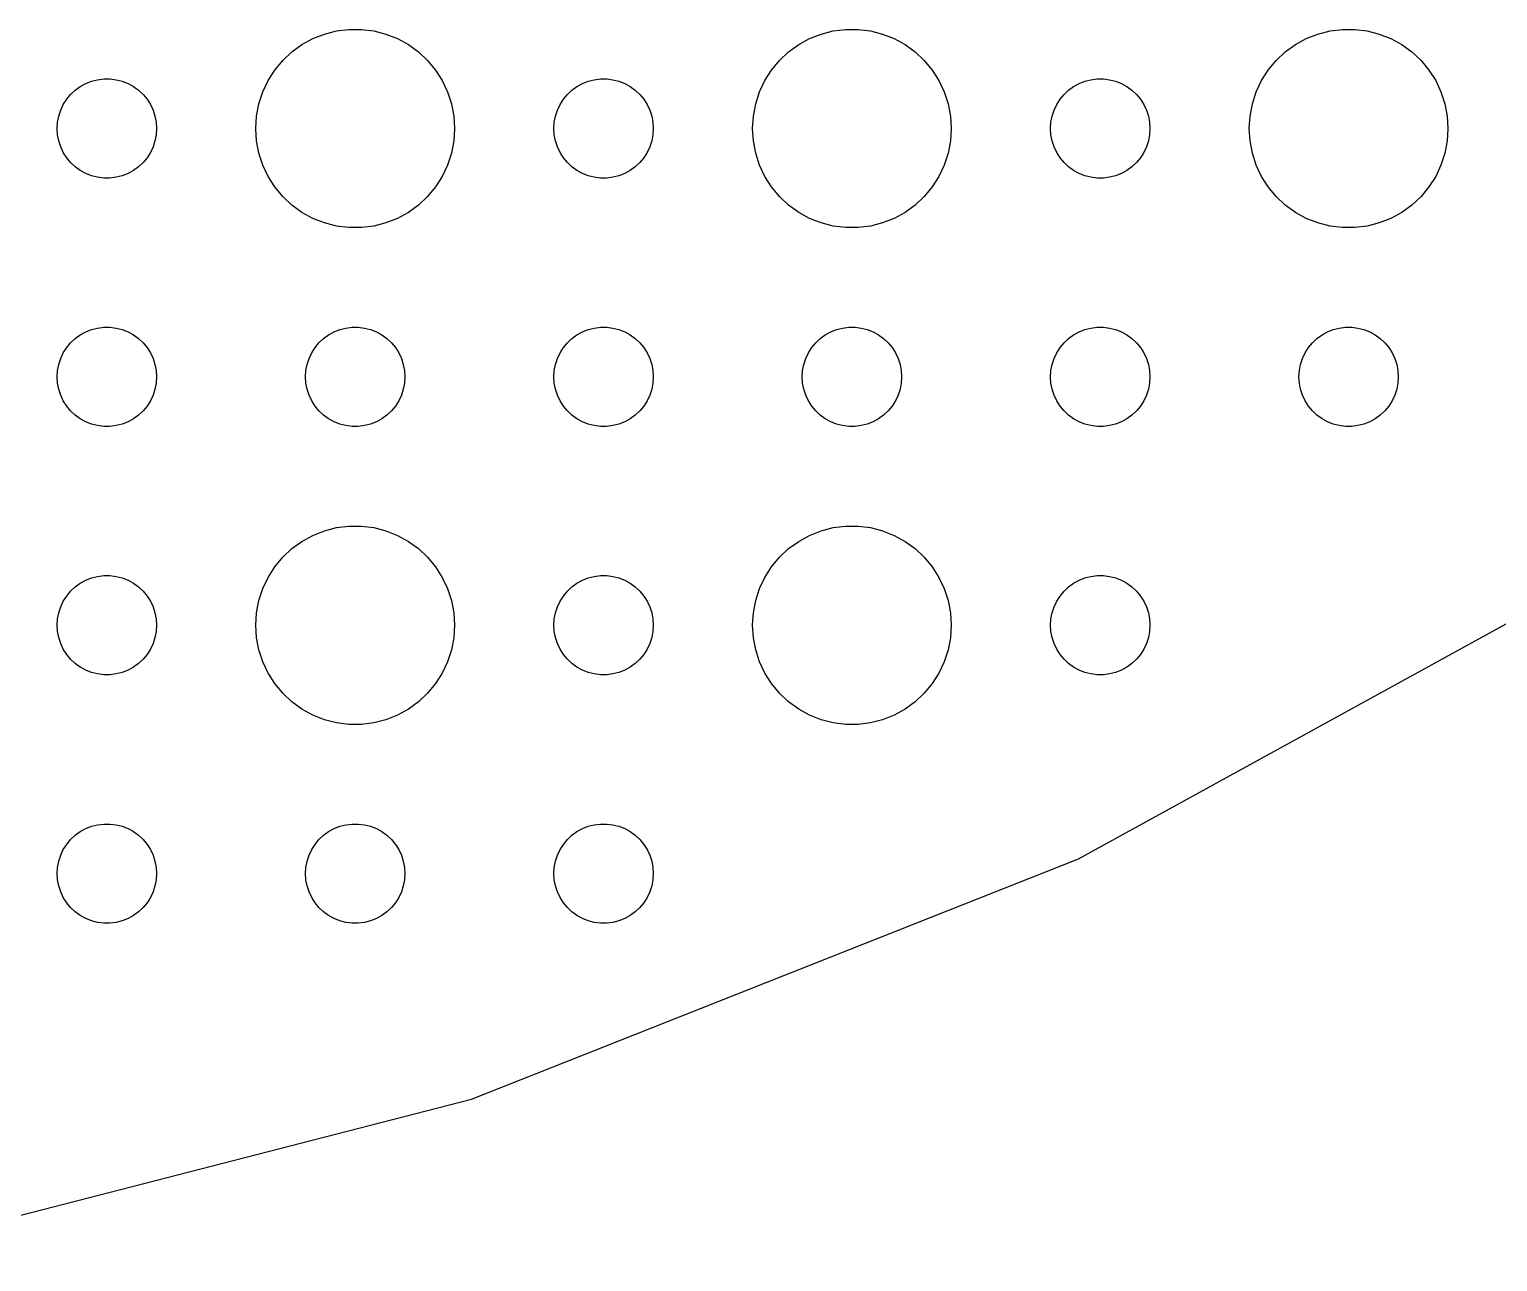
# Model space of a CAD drawing. Header units: metres. Extents: x -157 to 157, y -157 to 157.
# Drawn here: x 35.16 to 79.5, y -154.22 to -117.01 of the extents above; entities that cross this region are included whole.
import ezdxf

# ---------------------------------------------------------------- set-up
doc = ezdxf.new("R2010")
doc.units = ezdxf.units.M

msp = doc.modelspace()

# ---------------------------------------------------------------- linework, layer by layer
for p, q in [((44.0729, -117.147), (44.4379, -117.053)), ((44.4379, -117.053), (44.8116, -117.006)), ((44.8116, -117.006), (45.1884, -117.006)), ((45.1884, -117.006), (45.5621, -117.053)), ((45.5621, -117.053), (45.927, -117.147)), ((59.0729, -117.147), (59.4379, -117.053)), ((59.4379, -117.053), (59.8116, -117.006)), ((59.8116, -117.006), (60.1884, -117.006)), ((60.1884, -117.006), (60.5621, -117.053)), ((60.5621, -117.053), (60.927, -117.147)), ((74.073, -117.147), (74.4379, -117.053)), ((74.4379, -117.053), (74.8116, -117.006)), ((74.8116, -117.006), (75.1884, -117.006)), ((75.1884, -117.006), (75.5621, -117.053)), ((75.5621, -117.053), (75.927, -117.147)), ((43.0877, -117.688), (43.3925, -117.467)), ((43.3925, -117.467), (43.7227, -117.286)), ((43.7227, -117.286), (44.0729, -117.147)), ((45.927, -117.147), (46.2773, -117.286)), ((46.2773, -117.286), (46.6075, -117.467)), ((46.6075, -117.467), (46.9123, -117.688)), ((58.0877, -117.688), (58.3925, -117.467)), ((58.3925, -117.467), (58.7227, -117.286)), ((58.7227, -117.286), (59.0729, -117.147)), ((60.927, -117.147), (61.2773, -117.286)), ((61.2773, -117.286), (61.6075, -117.467)), ((61.6075, -117.467), (61.9123, -117.688)), ((73.0877, -117.688), (73.3925, -117.467)), ((73.3925, -117.467), (73.7227, -117.286)), ((73.7227, -117.286), (74.073, -117.147)), ((75.927, -117.147), (76.2773, -117.286)), ((76.2773, -117.286), (76.6075, -117.467)), ((76.6075, -117.467), (76.9123, -117.688)), ((42.8131, -117.946), (43.0877, -117.688)), ((46.9123, -117.688), (47.1869, -117.946)), ((57.8131, -117.946), (58.0877, -117.688)), ((61.9123, -117.688), (62.1869, -117.946)), ((72.8131, -117.946), (73.0877, -117.688)), ((76.9123, -117.688), (77.1869, -117.946)), ((42.3711, -118.555), (42.5729, -118.237)), ((42.5729, -118.237), (42.8131, -117.946)), ((47.1869, -117.946), (47.427, -118.237)), ((47.427, -118.237), (47.6289, -118.555)), ((57.3711, -118.555), (57.5729, -118.237)), ((57.5729, -118.237), (57.8131, -117.946)), ((62.1869, -117.946), (62.427, -118.237)), ((62.427, -118.237), (62.6289, -118.555)), ((72.3711, -118.555), (72.573, -118.237)), ((72.573, -118.237), (72.8131, -117.946)), ((77.1869, -117.946), (77.427, -118.237)), ((77.427, -118.237), (77.6289, -118.555)), ((36.5439, -118.844), (36.6963, -118.734)), ((36.6963, -118.734), (36.8613, -118.643)), ((36.8613, -118.643), (37.0365, -118.573)), ((37.0365, -118.573), (37.2189, -118.527)), ((37.2189, -118.527), (37.4058, -118.503)), ((37.4058, -118.503), (37.5942, -118.503)), ((37.5942, -118.503), (37.7811, -118.527)), ((37.7811, -118.527), (37.9635, -118.573)), ((37.9635, -118.573), (38.1387, -118.643)), ((38.1387, -118.643), (38.3037, -118.734)), ((38.3037, -118.734), (38.4561, -118.844)), ((42.2107, -118.896), (42.3711, -118.555)), ((47.6289, -118.555), (47.7893, -118.896)), ((51.5439, -118.844), (51.6963, -118.734)), ((51.6963, -118.734), (51.8613, -118.643)), ((51.8613, -118.643), (52.0365, -118.573)), ((52.0365, -118.573), (52.2189, -118.527)), ((52.2189, -118.527), (52.4058, -118.503)), ((52.4058, -118.503), (52.5942, -118.503)), ((52.5942, -118.503), (52.7811, -118.527)), ((52.7811, -118.527), (52.9635, -118.573)), ((52.9635, -118.573), (53.1387, -118.643)), ((53.1387, -118.643), (53.3037, -118.734)), ((53.3037, -118.734), (53.4561, -118.844)), ((57.2107, -118.896), (57.3711, -118.555)), ((62.6289, -118.555), (62.7893, -118.896)), ((66.5439, -118.844), (66.6963, -118.734)), ((66.6963, -118.734), (66.8613, -118.643)), ((66.8613, -118.643), (67.0365, -118.573)), ((67.0365, -118.573), (67.2189, -118.527)), ((67.2189, -118.527), (67.4058, -118.503)), ((67.4058, -118.503), (67.5942, -118.503)), ((67.5942, -118.503), (67.7811, -118.527)), ((67.7811, -118.527), (67.9635, -118.573)), ((67.9635, -118.573), (68.1387, -118.643)), ((68.1387, -118.643), (68.3037, -118.734)), ((68.3037, -118.734), (68.4561, -118.844)), ((72.2107, -118.896), (72.3711, -118.555)), ((77.6289, -118.555), (77.7893, -118.896)), ((36.1855, -119.277), (36.2865, -119.118)), ((36.2865, -119.118), (36.4065, -118.973)), ((36.4065, -118.973), (36.5439, -118.844)), ((38.4561, -118.844), (38.5934, -118.973)), ((38.5934, -118.973), (38.7135, -119.118)), ((38.7135, -119.118), (38.8145, -119.277)), ((42.0237, -119.624), (42.0942, -119.254)), ((42.0942, -119.254), (42.2107, -118.896)), ((47.7893, -118.896), (47.9057, -119.254)), ((47.9057, -119.254), (47.9763, -119.624)), ((51.1855, -119.277), (51.2865, -119.118)), ((51.2865, -119.118), (51.4065, -118.973)), ((51.4065, -118.973), (51.5439, -118.844)), ((53.4561, -118.844), (53.5934, -118.973)), ((53.5934, -118.973), (53.7135, -119.118)), ((53.7135, -119.118), (53.8145, -119.277)), ((57.0237, -119.624), (57.0942, -119.254)), ((57.0942, -119.254), (57.2107, -118.896)), ((62.7893, -118.896), (62.9057, -119.254)), ((62.9057, -119.254), (62.9763, -119.624)), ((66.1855, -119.277), (66.2865, -119.118)), ((66.2865, -119.118), (66.4065, -118.973)), ((66.4065, -118.973), (66.5439, -118.844)), ((68.4561, -118.844), (68.5934, -118.973)), ((68.5934, -118.973), (68.7135, -119.118)), ((68.7135, -119.118), (68.8145, -119.277)), ((72.0237, -119.624), (72.0943, -119.254)), ((72.0943, -119.254), (72.2107, -118.896)), ((77.7893, -118.896), (77.9057, -119.254)), ((77.9057, -119.254), (77.9763, -119.624)), ((36.0118, -119.812), (36.0471, -119.627)), ((36.0471, -119.627), (36.1053, -119.448)), ((36.1053, -119.448), (36.1855, -119.277)), ((38.8145, -119.277), (38.8947, -119.448)), ((38.8947, -119.448), (38.9529, -119.627)), ((38.9529, -119.627), (38.9882, -119.812)), ((42, -120), (42.0237, -119.624)), ((47.9763, -119.624), (48, -120)), ((51.0118, -119.812), (51.0471, -119.627)), ((51.0471, -119.627), (51.1053, -119.448)), ((51.1053, -119.448), (51.1855, -119.277)), ((53.8145, -119.277), (53.8947, -119.448)), ((53.8947, -119.448), (53.9529, -119.627)), ((53.9529, -119.627), (53.9882, -119.812)), ((57, -120), (57.0237, -119.624)), ((62.9763, -119.624), (63, -120)), ((66.0118, -119.812), (66.0471, -119.627)), ((66.0471, -119.627), (66.1053, -119.448)), ((66.1053, -119.448), (66.1855, -119.277)), ((68.8145, -119.277), (68.8947, -119.448)), ((68.8947, -119.448), (68.9529, -119.627)), ((68.9529, -119.627), (68.9882, -119.812)), ((72, -120), (72.0237, -119.624)), ((77.9763, -119.624), (78, -120)), ((36, -120), (36.0118, -119.812)), ((36.0118, -120.188), (36, -120)), ((38.9882, -119.812), (39, -120)), ((39, -120), (38.9882, -120.188)), ((42.0237, -120.376), (42, -120)), ((48, -120), (47.9763, -120.376)), ((51, -120), (51.0118, -119.812)), ((51.0118, -120.188), (51, -120)), ((53.9882, -119.812), (54, -120)), ((54, -120), (53.9882, -120.188)), ((57.0237, -120.376), (57, -120)), ((63, -120), (62.9763, -120.376)), ((66, -120), (66.0118, -119.812)), ((66.0118, -120.188), (66, -120)), ((68.9882, -119.812), (69, -120)), ((69, -120), (68.9882, -120.188)), ((72.0237, -120.376), (72, -120)), ((78, -120), (77.9763, -120.376)), ((36.0471, -120.373), (36.0118, -120.188)), ((36.1053, -120.552), (36.0471, -120.373)), ((36.1855, -120.723), (36.1053, -120.552)), ((38.8947, -120.552), (38.8145, -120.723)), ((38.9529, -120.373), (38.8947, -120.552)), ((38.9882, -120.188), (38.9529, -120.373)), ((42.0942, -120.746), (42.0237, -120.376)), ((47.9763, -120.376), (47.9057, -120.746)), ((51.0471, -120.373), (51.0118, -120.188)), ((51.1053, -120.552), (51.0471, -120.373)), ((51.1855, -120.723), (51.1053, -120.552)), ((53.8947, -120.552), (53.8145, -120.723)), ((53.9529, -120.373), (53.8947, -120.552)), ((53.9882, -120.188), (53.9529, -120.373)), ((57.0942, -120.746), (57.0237, -120.376)), ((62.9763, -120.376), (62.9057, -120.746)), ((66.0471, -120.373), (66.0118, -120.188)), ((66.1053, -120.552), (66.0471, -120.373)), ((66.1855, -120.723), (66.1053, -120.552)), ((68.8947, -120.552), (68.8145, -120.723)), ((68.9529, -120.373), (68.8947, -120.552)), ((68.9882, -120.188), (68.9529, -120.373)), ((72.0943, -120.746), (72.0237, -120.376)), ((77.9763, -120.376), (77.9057, -120.746)), ((36.2865, -120.882), (36.1855, -120.723)), ((36.4065, -121.027), (36.2865, -120.882)), ((36.5439, -121.156), (36.4065, -121.027)), ((38.5934, -121.027), (38.4561, -121.156)), ((38.7135, -120.882), (38.5934, -121.027)), ((38.8145, -120.723), (38.7135, -120.882)), ((42.2107, -121.104), (42.0942, -120.746)), ((47.9057, -120.746), (47.7893, -121.104)), ((51.2865, -120.882), (51.1855, -120.723)), ((51.4065, -121.027), (51.2865, -120.882)), ((51.5439, -121.156), (51.4065, -121.027)), ((53.5934, -121.027), (53.4561, -121.156)), ((53.7135, -120.882), (53.5934, -121.027)), ((53.8145, -120.723), (53.7135, -120.882)), ((57.2107, -121.104), (57.0942, -120.746)), ((62.9057, -120.746), (62.7893, -121.104)), ((66.2865, -120.882), (66.1855, -120.723)), ((66.4065, -121.027), (66.2865, -120.882)), ((66.5439, -121.156), (66.4065, -121.027)), ((68.5934, -121.027), (68.4561, -121.156)), ((68.7135, -120.882), (68.5934, -121.027)), ((68.8145, -120.723), (68.7135, -120.882)), ((72.2107, -121.104), (72.0943, -120.746)), ((77.9057, -120.746), (77.7893, -121.104)), ((36.6963, -121.266), (36.5439, -121.156)), ((36.8613, -121.357), (36.6963, -121.266)), ((37.0365, -121.427), (36.8613, -121.357)), ((37.2189, -121.473), (37.0365, -121.427)), ((37.4058, -121.497), (37.2189, -121.473)), ((37.7811, -121.473), (37.5942, -121.497)), ((37.9635, -121.427), (37.7811, -121.473)), ((38.1387, -121.357), (37.9635, -121.427)), ((38.3037, -121.266), (38.1387, -121.357)), ((38.4561, -121.156), (38.3037, -121.266)), ((42.3711, -121.445), (42.2107, -121.104)), ((42.5729, -121.763), (42.3711, -121.445)), ((47.6289, -121.445), (47.427, -121.763)), ((47.7893, -121.104), (47.6289, -121.445)), ((51.6963, -121.266), (51.5439, -121.156)), ((51.8613, -121.357), (51.6963, -121.266)), ((52.0365, -121.427), (51.8613, -121.357)), ((52.2189, -121.473), (52.0365, -121.427)), ((52.4058, -121.497), (52.2189, -121.473)), ((52.7811, -121.473), (52.5942, -121.497)), ((52.9635, -121.427), (52.7811, -121.473)), ((53.1387, -121.357), (52.9635, -121.427)), ((53.3037, -121.266), (53.1387, -121.357)), ((53.4561, -121.156), (53.3037, -121.266)), ((57.3711, -121.445), (57.2107, -121.104)), ((57.5729, -121.763), (57.3711, -121.445)), ((62.6289, -121.445), (62.427, -121.763)), ((62.7893, -121.104), (62.6289, -121.445)), ((66.6963, -121.266), (66.5439, -121.156)), ((66.8613, -121.357), (66.6963, -121.266)), ((67.0365, -121.427), (66.8613, -121.357)), ((67.2189, -121.473), (67.0365, -121.427)), ((67.4058, -121.497), (67.2189, -121.473)), ((67.7811, -121.473), (67.5942, -121.497)), ((67.9635, -121.427), (67.7811, -121.473)), ((68.1387, -121.357), (67.9635, -121.427)), ((68.3037, -121.266), (68.1387, -121.357)), ((68.4561, -121.156), (68.3037, -121.266)), ((72.3711, -121.445), (72.2107, -121.104)), ((72.573, -121.763), (72.3711, -121.445)), ((77.6289, -121.445), (77.427, -121.763)), ((77.7893, -121.104), (77.6289, -121.445)), ((37.5942, -121.497), (37.4058, -121.497)), ((42.8131, -122.054), (42.5729, -121.763)), ((47.427, -121.763), (47.1869, -122.054)), ((52.5942, -121.497), (52.4058, -121.497)), ((57.8131, -122.054), (57.5729, -121.763)), ((62.427, -121.763), (62.1869, -122.054)), ((67.5942, -121.497), (67.4058, -121.497)), ((72.8131, -122.054), (72.573, -121.763)), ((77.427, -121.763), (77.1869, -122.054)), ((43.0877, -122.312), (42.8131, -122.054)), ((43.3925, -122.533), (43.0877, -122.312)), ((46.9123, -122.312), (46.6075, -122.533)), ((47.1869, -122.054), (46.9123, -122.312)), ((58.0877, -122.312), (57.8131, -122.054)), ((58.3925, -122.533), (58.0877, -122.312)), ((61.9123, -122.312), (61.6075, -122.533)), ((62.1869, -122.054), (61.9123, -122.312)), ((73.0877, -122.312), (72.8131, -122.054)), ((73.3925, -122.533), (73.0877, -122.312)), ((76.9123, -122.312), (76.6075, -122.533)), ((77.1869, -122.054), (76.9123, -122.312)), ((43.7227, -122.714), (43.3925, -122.533)), ((44.0729, -122.853), (43.7227, -122.714)), ((46.2773, -122.714), (45.927, -122.853)), ((46.6075, -122.533), (46.2773, -122.714)), ((58.7227, -122.714), (58.3925, -122.533)), ((59.0729, -122.853), (58.7227, -122.714)), ((61.2773, -122.714), (60.927, -122.853)), ((61.6075, -122.533), (61.2773, -122.714)), ((73.7227, -122.714), (73.3925, -122.533)), ((74.073, -122.853), (73.7227, -122.714)), ((76.2773, -122.714), (75.927, -122.853)), ((76.6075, -122.533), (76.2773, -122.714)), ((44.4379, -122.947), (44.0729, -122.853)), ((44.8116, -122.994), (44.4379, -122.947)), ((45.1884, -122.994), (44.8116, -122.994)), ((45.5621, -122.947), (45.1884, -122.994)), ((45.927, -122.853), (45.5621, -122.947)), ((59.4379, -122.947), (59.0729, -122.853)), ((59.8116, -122.994), (59.4379, -122.947)), ((60.1884, -122.994), (59.8116, -122.994)), ((60.5621, -122.947), (60.1884, -122.994)), ((60.927, -122.853), (60.5621, -122.947)), ((74.4379, -122.947), (74.073, -122.853)), ((74.8116, -122.994), (74.4379, -122.947)), ((75.1884, -122.994), (74.8116, -122.994)), ((75.5621, -122.947), (75.1884, -122.994)), ((75.927, -122.853), (75.5621, -122.947)), ((36.4065, -126.473), (36.5439, -126.344)), ((36.5439, -126.344), (36.6963, -126.234)), ((36.6963, -126.234), (36.8613, -126.143)), ((36.8613, -126.143), (37.0365, -126.073)), ((37.0365, -126.073), (37.2189, -126.027)), ((37.2189, -126.027), (37.4058, -126.003)), ((37.4058, -126.003), (37.5942, -126.003)), ((37.5942, -126.003), (37.7811, -126.027)), ((37.7811, -126.027), (37.9635, -126.073)), ((37.9635, -126.073), (38.1387, -126.143)), ((38.1387, -126.143), (38.3037, -126.234)), ((38.3037, -126.234), (38.4561, -126.344)), ((38.4561, -126.344), (38.5934, -126.473)), ((43.9065, -126.473), (44.0439, -126.344)), ((44.0439, -126.344), (44.1963, -126.234)), ((44.1963, -126.234), (44.3613, -126.143)), ((44.3613, -126.143), (44.5365, -126.073)), ((44.5365, -126.073), (44.7189, -126.027)), ((44.7189, -126.027), (44.9058, -126.003)), ((44.9058, -126.003), (45.0942, -126.003)), ((45.0942, -126.003), (45.2811, -126.027)), ((45.2811, -126.027), (45.4635, -126.073)), ((45.4635, -126.073), (45.6387, -126.143)), ((45.6387, -126.143), (45.8037, -126.234)), ((45.8037, -126.234), (45.9561, -126.344)), ((45.9561, -126.344), (46.0934, -126.473)), ((51.4065, -126.473), (51.5439, -126.344)), ((51.5439, -126.344), (51.6963, -126.234)), ((51.6963, -126.234), (51.8613, -126.143)), ((51.8613, -126.143), (52.0365, -126.073)), ((52.0365, -126.073), (52.2189, -126.027)), ((52.2189, -126.027), (52.4058, -126.003)), ((52.4058, -126.003), (52.5942, -126.003)), ((52.5942, -126.003), (52.7811, -126.027)), ((52.7811, -126.027), (52.9635, -126.073)), ((52.9635, -126.073), (53.1387, -126.143)), ((53.1387, -126.143), (53.3037, -126.234)), ((53.3037, -126.234), (53.4561, -126.344)), ((53.4561, -126.344), (53.5934, -126.473)), ((58.9065, -126.473), (59.0439, -126.344)), ((59.0439, -126.344), (59.1963, -126.234)), ((59.1963, -126.234), (59.3613, -126.143)), ((59.3613, -126.143), (59.5365, -126.073)), ((59.5365, -126.073), (59.7189, -126.027)), ((59.7189, -126.027), (59.9058, -126.003)), ((59.9058, -126.003), (60.0942, -126.003)), ((60.0942, -126.003), (60.2811, -126.027)), ((60.2811, -126.027), (60.4635, -126.073)), ((60.4635, -126.073), (60.6387, -126.143)), ((60.6387, -126.143), (60.8037, -126.234)), ((60.8037, -126.234), (60.9561, -126.344)), ((60.9561, -126.344), (61.0934, -126.473)), ((66.4065, -126.473), (66.5439, -126.344)), ((66.5439, -126.344), (66.6963, -126.234)), ((66.6963, -126.234), (66.8613, -126.143)), ((66.8613, -126.143), (67.0365, -126.073)), ((67.0365, -126.073), (67.2189, -126.027)), ((67.2189, -126.027), (67.4058, -126.003)), ((67.4058, -126.003), (67.5942, -126.003)), ((67.5942, -126.003), (67.7811, -126.027)), ((67.7811, -126.027), (67.9635, -126.073)), ((67.9635, -126.073), (68.1387, -126.143)), ((68.1387, -126.143), (68.3037, -126.234)), ((68.3037, -126.234), (68.4561, -126.344)), ((68.4561, -126.344), (68.5934, -126.473)), ((73.9065, -126.473), (74.0439, -126.344)), ((74.0439, -126.344), (74.1963, -126.234)), ((74.1963, -126.234), (74.3613, -126.143)), ((74.3613, -126.143), (74.5365, -126.073)), ((74.5365, -126.073), (74.7189, -126.027)), ((74.7189, -126.027), (74.9058, -126.003)), ((74.9058, -126.003), (75.0942, -126.003)), ((75.0942, -126.003), (75.2811, -126.027)), ((75.2811, -126.027), (75.4635, -126.073)), ((75.4635, -126.073), (75.6387, -126.143)), ((75.6387, -126.143), (75.8037, -126.234)), ((75.8037, -126.234), (75.9561, -126.344)), ((75.9561, -126.344), (76.0934, -126.473)), ((36.1053, -126.948), (36.1855, -126.777)), ((36.1855, -126.777), (36.2865, -126.618)), ((36.2865, -126.618), (36.4065, -126.473)), ((38.5934, -126.473), (38.7135, -126.618)), ((38.7135, -126.618), (38.8145, -126.777)), ((38.8145, -126.777), (38.8947, -126.948)), ((43.6053, -126.948), (43.6855, -126.777)), ((43.6855, -126.777), (43.7865, -126.618)), ((43.7865, -126.618), (43.9065, -126.473)), ((46.0934, -126.473), (46.2135, -126.618)), ((46.2135, -126.618), (46.3145, -126.777)), ((46.3145, -126.777), (46.3947, -126.948)), ((51.1053, -126.948), (51.1855, -126.777)), ((51.1855, -126.777), (51.2865, -126.618)), ((51.2865, -126.618), (51.4065, -126.473)), ((53.5934, -126.473), (53.7135, -126.618)), ((53.7135, -126.618), (53.8145, -126.777)), ((53.8145, -126.777), (53.8947, -126.948)), ((58.6053, -126.948), (58.6855, -126.777)), ((58.6855, -126.777), (58.7865, -126.618)), ((58.7865, -126.618), (58.9065, -126.473)), ((61.0934, -126.473), (61.2135, -126.618)), ((61.2135, -126.618), (61.3145, -126.777)), ((61.3145, -126.777), (61.3947, -126.948)), ((66.1053, -126.948), (66.1855, -126.777)), ((66.1855, -126.777), (66.2865, -126.618)), ((66.2865, -126.618), (66.4065, -126.473)), ((68.5934, -126.473), (68.7135, -126.618)), ((68.7135, -126.618), (68.8145, -126.777)), ((68.8145, -126.777), (68.8947, -126.948)), ((73.6053, -126.948), (73.6855, -126.777)), ((73.6855, -126.777), (73.7865, -126.618)), ((73.7865, -126.618), (73.9065, -126.473)), ((76.0934, -126.473), (76.2135, -126.618)), ((76.2135, -126.618), (76.3145, -126.777)), ((76.3145, -126.777), (76.3947, -126.948)), ((36.0118, -127.312), (36.0471, -127.127)), ((36.0471, -127.127), (36.1053, -126.948)), ((38.8947, -126.948), (38.9529, -127.127)), ((38.9529, -127.127), (38.9882, -127.312)), ((43.5118, -127.312), (43.5471, -127.127)), ((43.5471, -127.127), (43.6053, -126.948)), ((46.3947, -126.948), (46.4529, -127.127)), ((46.4529, -127.127), (46.4882, -127.312)), ((51.0118, -127.312), (51.0471, -127.127)), ((51.0471, -127.127), (51.1053, -126.948)), ((53.8947, -126.948), (53.9529, -127.127)), ((53.9529, -127.127), (53.9882, -127.312)), ((58.5118, -127.312), (58.5471, -127.127)), ((58.5471, -127.127), (58.6053, -126.948)), ((61.3947, -126.948), (61.4529, -127.127)), ((61.4529, -127.127), (61.4882, -127.312)), ((66.0118, -127.312), (66.0471, -127.127)), ((66.0471, -127.127), (66.1053, -126.948)), ((68.8947, -126.948), (68.9529, -127.127)), ((68.9529, -127.127), (68.9882, -127.312)), ((73.5118, -127.312), (73.5471, -127.127)), ((73.5471, -127.127), (73.6053, -126.948)), ((76.3947, -126.948), (76.4529, -127.127)), ((76.4529, -127.127), (76.4882, -127.312)), ((36, -127.5), (36.0118, -127.312)), ((36.0118, -127.688), (36, -127.5)), ((36.0471, -127.873), (36.0118, -127.688)), ((38.9882, -127.688), (38.9529, -127.873)), ((38.9882, -127.312), (39, -127.5)), ((39, -127.5), (38.9882, -127.688)), ((43.5, -127.5), (43.5118, -127.312)), ((43.5118, -127.688), (43.5, -127.5)), ((43.5471, -127.873), (43.5118, -127.688)), ((46.4882, -127.688), (46.4529, -127.873)), ((46.4882, -127.312), (46.5, -127.5)), ((46.5, -127.5), (46.4882, -127.688)), ((51, -127.5), (51.0118, -127.312)), ((51.0118, -127.688), (51, -127.5)), ((51.0471, -127.873), (51.0118, -127.688)), ((53.9882, -127.688), (53.9529, -127.873)), ((53.9882, -127.312), (54, -127.5)), ((54, -127.5), (53.9882, -127.688)), ((58.5, -127.5), (58.5118, -127.312)), ((58.5118, -127.688), (58.5, -127.5)), ((58.5471, -127.873), (58.5118, -127.688)), ((61.4882, -127.688), (61.4529, -127.873)), ((61.4882, -127.312), (61.5, -127.5)), ((61.5, -127.5), (61.4882, -127.688)), ((66, -127.5), (66.0118, -127.312)), ((66.0118, -127.688), (66, -127.5)), ((66.0471, -127.873), (66.0118, -127.688)), ((68.9882, -127.688), (68.9529, -127.873)), ((68.9882, -127.312), (69, -127.5)), ((69, -127.5), (68.9882, -127.688)), ((73.5, -127.5), (73.5118, -127.312)), ((73.5118, -127.688), (73.5, -127.5)), ((73.5471, -127.873), (73.5118, -127.688)), ((76.4882, -127.688), (76.4529, -127.873)), ((76.4882, -127.312), (76.5, -127.5)), ((76.5, -127.5), (76.4882, -127.688)), ((36.1053, -128.052), (36.0471, -127.873)), ((36.1855, -128.223), (36.1053, -128.052)), ((38.8947, -128.052), (38.8145, -128.223)), ((38.9529, -127.873), (38.8947, -128.052)), ((43.6053, -128.052), (43.5471, -127.873)), ((43.6855, -128.223), (43.6053, -128.052)), ((46.3947, -128.052), (46.3145, -128.223)), ((46.4529, -127.873), (46.3947, -128.052)), ((51.1053, -128.052), (51.0471, -127.873)), ((51.1855, -128.223), (51.1053, -128.052)), ((53.8947, -128.052), (53.8145, -128.223)), ((53.9529, -127.873), (53.8947, -128.052)), ((58.6053, -128.052), (58.5471, -127.873)), ((58.6855, -128.223), (58.6053, -128.052)), ((61.3947, -128.052), (61.3145, -128.223)), ((61.4529, -127.873), (61.3947, -128.052)), ((66.1053, -128.052), (66.0471, -127.873)), ((66.1855, -128.223), (66.1053, -128.052)), ((68.8947, -128.052), (68.8145, -128.223)), ((68.9529, -127.873), (68.8947, -128.052)), ((73.6053, -128.052), (73.5471, -127.873)), ((73.6855, -128.223), (73.6053, -128.052)), ((76.3947, -128.052), (76.3145, -128.223)), ((76.4529, -127.873), (76.3947, -128.052)), ((36.2865, -128.382), (36.1855, -128.223)), ((36.4065, -128.527), (36.2865, -128.382)), ((36.5439, -128.656), (36.4065, -128.527)), ((38.5934, -128.527), (38.4561, -128.656)), ((38.7135, -128.382), (38.5934, -128.527)), ((38.8145, -128.223), (38.7135, -128.382)), ((43.7865, -128.382), (43.6855, -128.223)), ((43.9065, -128.527), (43.7865, -128.382)), ((44.0439, -128.656), (43.9065, -128.527)), ((46.0934, -128.527), (45.9561, -128.656)), ((46.2135, -128.382), (46.0934, -128.527)), ((46.3145, -128.223), (46.2135, -128.382)), ((51.2865, -128.382), (51.1855, -128.223)), ((51.4065, -128.527), (51.2865, -128.382)), ((51.5439, -128.656), (51.4065, -128.527)), ((53.5934, -128.527), (53.4561, -128.656)), ((53.7135, -128.382), (53.5934, -128.527)), ((53.8145, -128.223), (53.7135, -128.382)), ((58.7865, -128.382), (58.6855, -128.223)), ((58.9065, -128.527), (58.7865, -128.382)), ((59.0439, -128.656), (58.9065, -128.527)), ((61.0934, -128.527), (60.9561, -128.656)), ((61.2135, -128.382), (61.0934, -128.527)), ((61.3145, -128.223), (61.2135, -128.382)), ((66.2865, -128.382), (66.1855, -128.223)), ((66.4065, -128.527), (66.2865, -128.382)), ((66.5439, -128.656), (66.4065, -128.527)), ((68.5934, -128.527), (68.4561, -128.656)), ((68.7135, -128.382), (68.5934, -128.527)), ((68.8145, -128.223), (68.7135, -128.382)), ((73.7865, -128.382), (73.6855, -128.223)), ((73.9065, -128.527), (73.7865, -128.382)), ((74.0439, -128.656), (73.9065, -128.527)), ((76.0934, -128.527), (75.9561, -128.656)), ((76.2135, -128.382), (76.0934, -128.527)), ((76.3145, -128.223), (76.2135, -128.382)), ((36.6963, -128.766), (36.5439, -128.656)), ((36.8613, -128.857), (36.6963, -128.766)), ((37.0365, -128.927), (36.8613, -128.857)), ((37.2189, -128.973), (37.0365, -128.927)), ((37.4058, -128.997), (37.2189, -128.973)), ((37.5942, -128.997), (37.4058, -128.997)), ((37.7811, -128.973), (37.5942, -128.997)), ((37.9635, -128.927), (37.7811, -128.973)), ((38.1387, -128.857), (37.9635, -128.927)), ((38.3037, -128.766), (38.1387, -128.857)), ((38.4561, -128.656), (38.3037, -128.766)), ((44.1963, -128.766), (44.0439, -128.656)), ((44.3613, -128.857), (44.1963, -128.766)), ((44.5365, -128.927), (44.3613, -128.857)), ((44.7189, -128.973), (44.5365, -128.927)), ((44.9058, -128.997), (44.7189, -128.973)), ((45.0942, -128.997), (44.9058, -128.997)), ((45.2811, -128.973), (45.0942, -128.997)), ((45.4635, -128.927), (45.2811, -128.973)), ((45.6387, -128.857), (45.4635, -128.927)), ((45.8037, -128.766), (45.6387, -128.857)), ((45.9561, -128.656), (45.8037, -128.766)), ((51.6963, -128.766), (51.5439, -128.656)), ((51.8613, -128.857), (51.6963, -128.766)), ((52.0365, -128.927), (51.8613, -128.857)), ((52.2189, -128.973), (52.0365, -128.927)), ((52.4058, -128.997), (52.2189, -128.973)), ((52.5942, -128.997), (52.4058, -128.997)), ((52.7811, -128.973), (52.5942, -128.997)), ((52.9635, -128.927), (52.7811, -128.973)), ((53.1387, -128.857), (52.9635, -128.927)), ((53.3037, -128.766), (53.1387, -128.857)), ((53.4561, -128.656), (53.3037, -128.766)), ((59.1963, -128.766), (59.0439, -128.656)), ((59.3613, -128.857), (59.1963, -128.766)), ((59.5365, -128.927), (59.3613, -128.857)), ((59.7189, -128.973), (59.5365, -128.927)), ((59.9058, -128.997), (59.7189, -128.973)), ((60.0942, -128.997), (59.9058, -128.997)), ((60.2811, -128.973), (60.0942, -128.997)), ((60.4635, -128.927), (60.2811, -128.973)), ((60.6387, -128.857), (60.4635, -128.927)), ((60.8037, -128.766), (60.6387, -128.857)), ((60.9561, -128.656), (60.8037, -128.766)), ((66.6963, -128.766), (66.5439, -128.656)), ((66.8613, -128.857), (66.6963, -128.766)), ((67.0365, -128.927), (66.8613, -128.857)), ((67.2189, -128.973), (67.0365, -128.927)), ((67.4058, -128.997), (67.2189, -128.973)), ((67.5942, -128.997), (67.4058, -128.997)), ((67.7811, -128.973), (67.5942, -128.997)), ((67.9635, -128.927), (67.7811, -128.973)), ((68.1387, -128.857), (67.9635, -128.927)), ((68.3037, -128.766), (68.1387, -128.857)), ((68.4561, -128.656), (68.3037, -128.766)), ((74.1963, -128.766), (74.0439, -128.656)), ((74.3613, -128.857), (74.1963, -128.766)), ((74.5365, -128.927), (74.3613, -128.857)), ((74.7189, -128.973), (74.5365, -128.927)), ((74.9058, -128.997), (74.7189, -128.973)), ((75.0942, -128.997), (74.9058, -128.997)), ((75.2811, -128.973), (75.0942, -128.997)), ((75.4635, -128.927), (75.2811, -128.973)), ((75.6387, -128.857), (75.4635, -128.927)), ((75.8037, -128.766), (75.6387, -128.857)), ((75.9561, -128.656), (75.8037, -128.766)), ((44.0729, -132.147), (44.4379, -132.053)), ((44.4379, -132.053), (44.8116, -132.006)), ((44.8116, -132.006), (45.1884, -132.006)), ((45.1884, -132.006), (45.5621, -132.053)), ((45.5621, -132.053), (45.927, -132.147)), ((59.0729, -132.147), (59.4379, -132.053)), ((59.4379, -132.053), (59.8116, -132.006)), ((59.8116, -132.006), (60.1884, -132.006)), ((60.1884, -132.006), (60.5621, -132.053)), ((60.5621, -132.053), (60.927, -132.147)), ((43.0877, -132.688), (43.3925, -132.467)), ((43.3925, -132.467), (43.7227, -132.286)), ((43.7227, -132.286), (44.0729, -132.147)), ((45.927, -132.147), (46.2773, -132.286)), ((46.2773, -132.286), (46.6075, -132.467)), ((46.6075, -132.467), (46.9123, -132.688)), ((58.0877, -132.688), (58.3925, -132.467)), ((58.3925, -132.467), (58.7227, -132.286)), ((58.7227, -132.286), (59.0729, -132.147)), ((60.927, -132.147), (61.2773, -132.286)), ((61.2773, -132.286), (61.6075, -132.467)), ((61.6075, -132.467), (61.9123, -132.688)), ((66.8474, -142.058), (84.1248, -132.559)), ((42.5729, -133.237), (42.8131, -132.946)), ((42.8131, -132.946), (43.0877, -132.688)), ((46.9123, -132.688), (47.1869, -132.946)), ((47.1869, -132.946), (47.427, -133.237)), ((57.5729, -133.237), (57.8131, -132.946)), ((57.8131, -132.946), (58.0877, -132.688)), ((61.9123, -132.688), (62.1869, -132.946)), ((62.1869, -132.946), (62.427, -133.237)), ((42.3711, -133.555), (42.5729, -133.237)), ((47.427, -133.237), (47.6289, -133.555)), ((57.3711, -133.555), (57.5729, -133.237)), ((62.427, -133.237), (62.6289, -133.555)), ((36.4065, -133.973), (36.5439, -133.844)), ((36.5439, -133.844), (36.6963, -133.734)), ((36.6963, -133.734), (36.8613, -133.643)), ((36.8613, -133.643), (37.0365, -133.573)), ((37.0365, -133.573), (37.2189, -133.527)), ((37.2189, -133.527), (37.4058, -133.503)), ((37.4058, -133.503), (37.5942, -133.503)), ((37.5942, -133.503), (37.7811, -133.527)), ((37.7811, -133.527), (37.9635, -133.573)), ((37.9635, -133.573), (38.1387, -133.643)), ((38.1387, -133.643), (38.3037, -133.734)), ((38.3037, -133.734), (38.4561, -133.844)), ((38.4561, -133.844), (38.5934, -133.973)), ((42.0942, -134.254), (42.2107, -133.896)), ((42.2107, -133.896), (42.3711, -133.555)), ((47.6289, -133.555), (47.7893, -133.896)), ((47.7893, -133.896), (47.9057, -134.254)), ((51.4065, -133.973), (51.5439, -133.844)), ((51.5439, -133.844), (51.6963, -133.734)), ((51.6963, -133.734), (51.8613, -133.643)), ((51.8613, -133.643), (52.0365, -133.573)), ((52.0365, -133.573), (52.2189, -133.527)), ((52.2189, -133.527), (52.4058, -133.503)), ((52.4058, -133.503), (52.5942, -133.503)), ((52.5942, -133.503), (52.7811, -133.527)), ((52.7811, -133.527), (52.9635, -133.573)), ((52.9635, -133.573), (53.1387, -133.643)), ((53.1387, -133.643), (53.3037, -133.734)), ((53.3037, -133.734), (53.4561, -133.844)), ((53.4561, -133.844), (53.5934, -133.973)), ((57.0942, -134.254), (57.2107, -133.896)), ((57.2107, -133.896), (57.3711, -133.555)), ((62.6289, -133.555), (62.7893, -133.896)), ((62.7893, -133.896), (62.9057, -134.254)), ((66.4065, -133.973), (66.5439, -133.844)), ((66.5439, -133.844), (66.6963, -133.734)), ((66.6963, -133.734), (66.8613, -133.643)), ((66.8613, -133.643), (67.0365, -133.573)), ((67.0365, -133.573), (67.2189, -133.527)), ((67.2189, -133.527), (67.4058, -133.503)), ((67.4058, -133.503), (67.5942, -133.503)), ((67.5942, -133.503), (67.7811, -133.527)), ((67.7811, -133.527), (67.9635, -133.573)), ((67.9635, -133.573), (68.1387, -133.643)), ((68.1387, -133.643), (68.3037, -133.734)), ((68.3037, -133.734), (68.4561, -133.844)), ((68.4561, -133.844), (68.5934, -133.973)), ((36.1053, -134.448), (36.1855, -134.277)), ((36.1855, -134.277), (36.2865, -134.118)), ((36.2865, -134.118), (36.4065, -133.973)), ((38.5934, -133.973), (38.7135, -134.118)), ((38.7135, -134.118), (38.8145, -134.277)), ((38.8145, -134.277), (38.8947, -134.448)), ((42.0237, -134.624), (42.0942, -134.254)), ((47.9057, -134.254), (47.9763, -134.624)), ((51.1053, -134.448), (51.1855, -134.277)), ((51.1855, -134.277), (51.2865, -134.118)), ((51.2865, -134.118), (51.4065, -133.973)), ((53.5934, -133.973), (53.7135, -134.118)), ((53.7135, -134.118), (53.8145, -134.277)), ((53.8145, -134.277), (53.8947, -134.448)), ((57.0237, -134.624), (57.0942, -134.254)), ((62.9057, -134.254), (62.9763, -134.624)), ((66.1053, -134.448), (66.1855, -134.277)), ((66.1855, -134.277), (66.2865, -134.118)), ((66.2865, -134.118), (66.4065, -133.973)), ((68.5934, -133.973), (68.7135, -134.118)), ((68.7135, -134.118), (68.8145, -134.277)), ((68.8145, -134.277), (68.8947, -134.448)), ((36.0118, -134.812), (36.0471, -134.627)), ((36.0471, -134.627), (36.1053, -134.448)), ((38.8947, -134.448), (38.9529, -134.627)), ((38.9529, -134.627), (38.9882, -134.812)), ((42, -135), (42.0237, -134.624)), ((47.9763, -134.624), (48, -135)), ((51.0118, -134.812), (51.0471, -134.627)), ((51.0471, -134.627), (51.1053, -134.448)), ((53.8947, -134.448), (53.9529, -134.627)), ((53.9529, -134.627), (53.9882, -134.812)), ((57, -135), (57.0237, -134.624)), ((62.9763, -134.624), (63, -135)), ((66.0118, -134.812), (66.0471, -134.627)), ((66.0471, -134.627), (66.1053, -134.448)), ((68.8947, -134.448), (68.9529, -134.627)), ((68.9529, -134.627), (68.9882, -134.812)), ((36, -135), (36.0118, -134.812)), ((36.0118, -135.188), (36, -135)), ((36.0471, -135.373), (36.0118, -135.188)), ((38.9882, -135.188), (38.9529, -135.373)), ((38.9882, -134.812), (39, -135)), ((39, -135), (38.9882, -135.188)), ((42.0237, -135.376), (42, -135)), ((48, -135), (47.9763, -135.376)), ((51, -135), (51.0118, -134.812)), ((51.0118, -135.188), (51, -135)), ((51.0471, -135.373), (51.0118, -135.188)), ((53.9882, -135.188), (53.9529, -135.373)), ((53.9882, -134.812), (54, -135)), ((54, -135), (53.9882, -135.188)), ((57.0237, -135.376), (57, -135)), ((63, -135), (62.9763, -135.376)), ((66, -135), (66.0118, -134.812)), ((66.0118, -135.188), (66, -135)), ((66.0471, -135.373), (66.0118, -135.188)), ((68.9882, -135.188), (68.9529, -135.373)), ((68.9882, -134.812), (69, -135)), ((69, -135), (68.9882, -135.188)), ((36.1053, -135.552), (36.0471, -135.373)), ((36.1855, -135.723), (36.1053, -135.552)), ((38.8947, -135.552), (38.8145, -135.723)), ((38.9529, -135.373), (38.8947, -135.552)), ((42.0942, -135.746), (42.0237, -135.376)), ((47.9763, -135.376), (47.9057, -135.746)), ((51.1053, -135.552), (51.0471, -135.373)), ((51.1855, -135.723), (51.1053, -135.552)), ((53.8947, -135.552), (53.8145, -135.723)), ((53.9529, -135.373), (53.8947, -135.552)), ((57.0942, -135.746), (57.0237, -135.376)), ((62.9763, -135.376), (62.9057, -135.746)), ((66.1053, -135.552), (66.0471, -135.373)), ((66.1855, -135.723), (66.1053, -135.552)), ((68.8947, -135.552), (68.8145, -135.723)), ((68.9529, -135.373), (68.8947, -135.552)), ((36.2865, -135.882), (36.1855, -135.723)), ((36.4065, -136.027), (36.2865, -135.882)), ((36.5439, -136.156), (36.4065, -136.027)), ((38.5934, -136.027), (38.4561, -136.156)), ((38.7135, -135.882), (38.5934, -136.027)), ((38.8145, -135.723), (38.7135, -135.882)), ((42.2107, -136.104), (42.0942, -135.746)), ((42.3711, -136.445), (42.2107, -136.104)), ((47.7893, -136.104), (47.6289, -136.445)), ((47.9057, -135.746), (47.7893, -136.104)), ((51.2865, -135.882), (51.1855, -135.723)), ((51.4065, -136.027), (51.2865, -135.882)), ((51.5439, -136.156), (51.4065, -136.027)), ((53.5934, -136.027), (53.4561, -136.156)), ((53.7135, -135.882), (53.5934, -136.027)), ((53.8145, -135.723), (53.7135, -135.882)), ((57.2107, -136.104), (57.0942, -135.746)), ((57.3711, -136.445), (57.2107, -136.104)), ((62.7893, -136.104), (62.6289, -136.445)), ((62.9057, -135.746), (62.7893, -136.104)), ((66.2865, -135.882), (66.1855, -135.723)), ((66.4065, -136.027), (66.2865, -135.882)), ((66.5439, -136.156), (66.4065, -136.027)), ((68.5934, -136.027), (68.4561, -136.156)), ((68.7135, -135.882), (68.5934, -136.027)), ((68.8145, -135.723), (68.7135, -135.882)), ((36.6963, -136.266), (36.5439, -136.156)), ((36.8613, -136.357), (36.6963, -136.266)), ((37.0365, -136.427), (36.8613, -136.357)), ((37.2189, -136.473), (37.0365, -136.427)), ((37.4058, -136.497), (37.2189, -136.473)), ((37.5942, -136.497), (37.4058, -136.497)), ((37.7811, -136.473), (37.5942, -136.497)), ((37.9635, -136.427), (37.7811, -136.473)), ((38.1387, -136.357), (37.9635, -136.427)), ((38.3037, -136.266), (38.1387, -136.357)), ((38.4561, -136.156), (38.3037, -136.266)), ((42.5729, -136.763), (42.3711, -136.445)), ((47.6289, -136.445), (47.427, -136.763)), ((51.6963, -136.266), (51.5439, -136.156)), ((51.8613, -136.357), (51.6963, -136.266)), ((52.0365, -136.427), (51.8613, -136.357)), ((52.2189, -136.473), (52.0365, -136.427)), ((52.4058, -136.497), (52.2189, -136.473)), ((52.5942, -136.497), (52.4058, -136.497)), ((52.7811, -136.473), (52.5942, -136.497)), ((52.9635, -136.427), (52.7811, -136.473)), ((53.1387, -136.357), (52.9635, -136.427)), ((53.3037, -136.266), (53.1387, -136.357)), ((53.4561, -136.156), (53.3037, -136.266)), ((57.5729, -136.763), (57.3711, -136.445)), ((62.6289, -136.445), (62.427, -136.763)), ((66.6963, -136.266), (66.5439, -136.156)), ((66.8613, -136.357), (66.6963, -136.266)), ((67.0365, -136.427), (66.8613, -136.357)), ((67.2189, -136.473), (67.0365, -136.427)), ((67.4058, -136.497), (67.2189, -136.473)), ((67.5942, -136.497), (67.4058, -136.497)), ((67.7811, -136.473), (67.5942, -136.497)), ((67.9635, -136.427), (67.7811, -136.473)), ((68.1387, -136.357), (67.9635, -136.427)), ((68.3037, -136.266), (68.1387, -136.357)), ((68.4561, -136.156), (68.3037, -136.266)), ((42.8131, -137.054), (42.5729, -136.763)), ((47.427, -136.763), (47.1869, -137.054)), ((57.8131, -137.054), (57.5729, -136.763)), ((62.427, -136.763), (62.1869, -137.054)), ((43.0877, -137.312), (42.8131, -137.054)), ((43.3925, -137.533), (43.0877, -137.312)), ((46.9123, -137.312), (46.6075, -137.533)), ((47.1869, -137.054), (46.9123, -137.312)), ((58.0877, -137.312), (57.8131, -137.054)), ((58.3925, -137.533), (58.0877, -137.312)), ((61.9123, -137.312), (61.6075, -137.533)), ((62.1869, -137.054), (61.9123, -137.312)), ((43.7227, -137.714), (43.3925, -137.533)), ((44.0729, -137.853), (43.7227, -137.714)), ((44.4379, -137.947), (44.0729, -137.853)), ((45.927, -137.853), (45.5621, -137.947)), ((46.2773, -137.714), (45.927, -137.853)), ((46.6075, -137.533), (46.2773, -137.714)), ((58.7227, -137.714), (58.3925, -137.533)), ((59.0729, -137.853), (58.7227, -137.714)), ((59.4379, -137.947), (59.0729, -137.853)), ((60.927, -137.853), (60.5621, -137.947)), ((61.2773, -137.714), (60.927, -137.853)), ((61.6075, -137.533), (61.2773, -137.714)), ((44.8116, -137.994), (44.4379, -137.947)), ((45.1884, -137.994), (44.8116, -137.994)), ((45.5621, -137.947), (45.1884, -137.994)), ((59.8116, -137.994), (59.4379, -137.947)), ((60.1884, -137.994), (59.8116, -137.994)), ((60.5621, -137.947), (60.1884, -137.994)), ((36.4065, -141.473), (36.5439, -141.344)), ((36.5439, -141.344), (36.6963, -141.234)), ((36.6963, -141.234), (36.8613, -141.143)), ((36.8613, -141.143), (37.0365, -141.073)), ((37.0365, -141.073), (37.2189, -141.027)), ((37.2189, -141.027), (37.4058, -141.003)), ((37.4058, -141.003), (37.5942, -141.003)), ((37.5942, -141.003), (37.7811, -141.027)), ((37.7811, -141.027), (37.9635, -141.073)), ((37.9635, -141.073), (38.1387, -141.143)), ((38.1387, -141.143), (38.3037, -141.234)), ((38.3037, -141.234), (38.4561, -141.344)), ((38.4561, -141.344), (38.5934, -141.473)), ((43.9065, -141.473), (44.0439, -141.344)), ((44.0439, -141.344), (44.1963, -141.234)), ((44.1963, -141.234), (44.3613, -141.143)), ((44.3613, -141.143), (44.5365, -141.073)), ((44.5365, -141.073), (44.7189, -141.027)), ((44.7189, -141.027), (44.9058, -141.003)), ((44.9058, -141.003), (45.0942, -141.003)), ((45.0942, -141.003), (45.2811, -141.027)), ((45.2811, -141.027), (45.4635, -141.073)), ((45.4635, -141.073), (45.6387, -141.143)), ((45.6387, -141.143), (45.8037, -141.234)), ((45.8037, -141.234), (45.9561, -141.344)), ((45.9561, -141.344), (46.0934, -141.473)), ((51.4065, -141.473), (51.5439, -141.344)), ((51.5439, -141.344), (51.6963, -141.234)), ((51.6963, -141.234), (51.8613, -141.143)), ((51.8613, -141.143), (52.0365, -141.073)), ((52.0365, -141.073), (52.2189, -141.027)), ((52.2189, -141.027), (52.4058, -141.003)), ((52.4058, -141.003), (52.5942, -141.003)), ((52.5942, -141.003), (52.7811, -141.027)), ((52.7811, -141.027), (52.9635, -141.073)), ((52.9635, -141.073), (53.1387, -141.143)), ((53.1387, -141.143), (53.3037, -141.234)), ((53.3037, -141.234), (53.4561, -141.344)), ((53.4561, -141.344), (53.5934, -141.473)), ((36.1053, -141.948), (36.1855, -141.777)), ((36.1855, -141.777), (36.2865, -141.618)), ((36.2865, -141.618), (36.4065, -141.473)), ((38.5934, -141.473), (38.7135, -141.618)), ((38.7135, -141.618), (38.8145, -141.777)), ((38.8145, -141.777), (38.8947, -141.948)), ((43.6053, -141.948), (43.6855, -141.777)), ((43.6855, -141.777), (43.7865, -141.618)), ((43.7865, -141.618), (43.9065, -141.473)), ((46.0934, -141.473), (46.2135, -141.618)), ((46.2135, -141.618), (46.3145, -141.777)), ((46.3145, -141.777), (46.3947, -141.948)), ((51.1053, -141.948), (51.1855, -141.777)), ((51.1855, -141.777), (51.2865, -141.618)), ((51.2865, -141.618), (51.4065, -141.473)), ((53.5934, -141.473), (53.7135, -141.618)), ((53.7135, -141.618), (53.8145, -141.777)), ((53.8145, -141.777), (53.8947, -141.948)), ((36, -142.5), (36.0118, -142.312)), ((36.0118, -142.312), (36.0471, -142.127)), ((36.0471, -142.127), (36.1053, -141.948)), ((38.8947, -141.948), (38.9529, -142.127)), ((38.9529, -142.127), (38.9882, -142.312)), ((38.9882, -142.312), (39, -142.5)), ((43.5, -142.5), (43.5118, -142.312)), ((43.5118, -142.312), (43.5471, -142.127)), ((43.5471, -142.127), (43.6053, -141.948)), ((46.3947, -141.948), (46.4529, -142.127)), ((46.4529, -142.127), (46.4882, -142.312)), ((46.4882, -142.312), (46.5, -142.5)), ((48.5157, -149.316), (66.8474, -142.058)), ((51, -142.5), (51.0118, -142.312)), ((51.0118, -142.312), (51.0471, -142.127)), ((51.0471, -142.127), (51.1053, -141.948)), ((53.8947, -141.948), (53.9529, -142.127)), ((53.9529, -142.127), (53.9882, -142.312)), ((53.9882, -142.312), (54, -142.5)), ((36.0118, -142.688), (36, -142.5)), ((36.0471, -142.873), (36.0118, -142.688)), ((38.9882, -142.688), (38.9529, -142.873)), ((39, -142.5), (38.9882, -142.688)), ((43.5118, -142.688), (43.5, -142.5)), ((43.5471, -142.873), (43.5118, -142.688)), ((46.4882, -142.688), (46.4529, -142.873)), ((46.5, -142.5), (46.4882, -142.688)), ((51.0118, -142.688), (51, -142.5)), ((51.0471, -142.873), (51.0118, -142.688)), ((53.9882, -142.688), (53.9529, -142.873)), ((54, -142.5), (53.9882, -142.688)), ((36.1053, -143.052), (36.0471, -142.873)), ((36.1855, -143.223), (36.1053, -143.052)), ((38.8947, -143.052), (38.8145, -143.223)), ((38.9529, -142.873), (38.8947, -143.052)), ((43.6053, -143.052), (43.5471, -142.873)), ((43.6855, -143.223), (43.6053, -143.052)), ((46.3947, -143.052), (46.3145, -143.223)), ((46.4529, -142.873), (46.3947, -143.052)), ((51.1053, -143.052), (51.0471, -142.873)), ((51.1855, -143.223), (51.1053, -143.052)), ((53.8947, -143.052), (53.8145, -143.223)), ((53.9529, -142.873), (53.8947, -143.052)), ((36.2865, -143.382), (36.1855, -143.223)), ((36.4065, -143.527), (36.2865, -143.382)), ((36.5439, -143.656), (36.4065, -143.527)), ((36.6963, -143.766), (36.5439, -143.656)), ((38.4561, -143.656), (38.3037, -143.766)), ((38.5934, -143.527), (38.4561, -143.656)), ((38.7135, -143.382), (38.5934, -143.527)), ((38.8145, -143.223), (38.7135, -143.382)), ((43.7865, -143.382), (43.6855, -143.223)), ((43.9065, -143.527), (43.7865, -143.382)), ((44.0439, -143.656), (43.9065, -143.527)), ((44.1963, -143.766), (44.0439, -143.656)), ((45.9561, -143.656), (45.8037, -143.766)), ((46.0934, -143.527), (45.9561, -143.656)), ((46.2135, -143.382), (46.0934, -143.527)), ((46.3145, -143.223), (46.2135, -143.382)), ((51.2865, -143.382), (51.1855, -143.223)), ((51.4065, -143.527), (51.2865, -143.382)), ((51.5439, -143.656), (51.4065, -143.527)), ((51.6963, -143.766), (51.5439, -143.656)), ((53.4561, -143.656), (53.3037, -143.766)), ((53.5934, -143.527), (53.4561, -143.656)), ((53.7135, -143.382), (53.5934, -143.527)), ((53.8145, -143.223), (53.7135, -143.382)), ((36.8613, -143.857), (36.6963, -143.766)), ((37.0365, -143.927), (36.8613, -143.857)), ((37.2189, -143.973), (37.0365, -143.927)), ((37.4058, -143.997), (37.2189, -143.973)), ((37.5942, -143.997), (37.4058, -143.997)), ((37.7811, -143.973), (37.5942, -143.997)), ((37.9635, -143.927), (37.7811, -143.973)), ((38.1387, -143.857), (37.9635, -143.927)), ((38.3037, -143.766), (38.1387, -143.857)), ((44.3613, -143.857), (44.1963, -143.766)), ((44.5365, -143.927), (44.3613, -143.857)), ((44.7189, -143.973), (44.5365, -143.927)), ((44.9058, -143.997), (44.7189, -143.973)), ((45.0942, -143.997), (44.9058, -143.997)), ((45.2811, -143.973), (45.0942, -143.997)), ((45.4635, -143.927), (45.2811, -143.973)), ((45.6387, -143.857), (45.4635, -143.927)), ((45.8037, -143.766), (45.6387, -143.857)), ((51.8613, -143.857), (51.6963, -143.766)), ((52.0365, -143.927), (51.8613, -143.857)), ((52.2189, -143.973), (52.0365, -143.927)), ((52.4058, -143.997), (52.2189, -143.973)), ((52.5942, -143.997), (52.4058, -143.997)), ((52.7811, -143.973), (52.5942, -143.997)), ((52.9635, -143.927), (52.7811, -143.973)), ((53.1387, -143.857), (52.9635, -143.927)), ((53.3037, -143.766), (53.1387, -143.857)), ((29.4189, -154.219), (48.5157, -149.316))]:
    msp.add_line(p, q)

doc.saveas('drawing.dxf')
